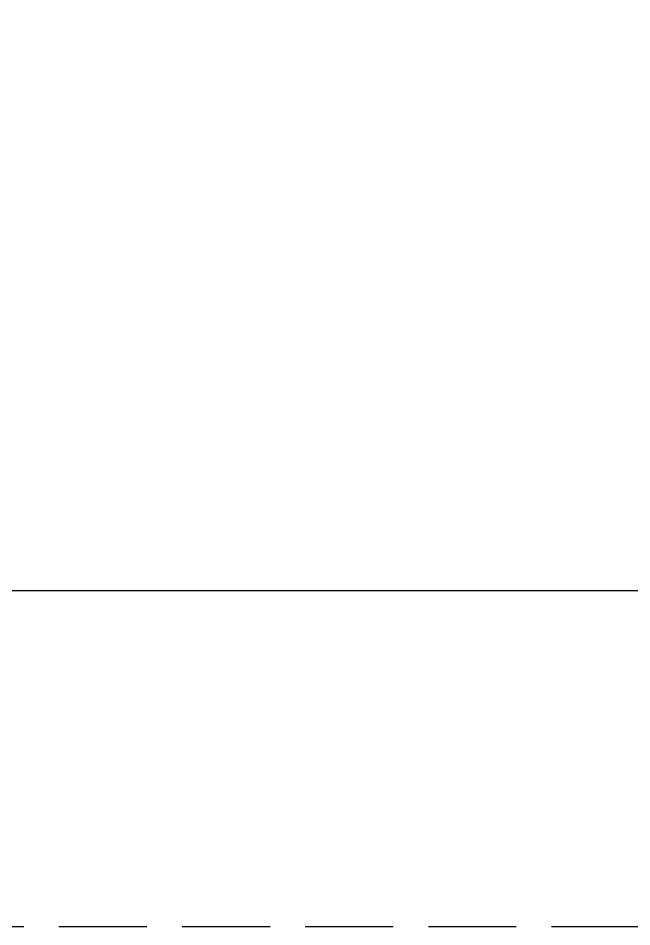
# Model space of a CAD drawing. Extents: x -1899985 to -450366, y 556196 to 2151267.
# Drawn here: x -1661651 to -1659907, y 568527 to 571111 of the extents above; entities that cross this region are included whole.
import ezdxf

# ---------------------------------------------------------------- set-up
doc = ezdxf.new("R2010")
doc.units = 0
doc.header["$LTSCALE"] = 1000
doc.header["$MEASUREMENT"] = 0
doc.linetypes.add('DASH', pattern=[0.35, 0.25, -0.1])
doc.layers.get('Defpoints').update_dxf_attribs({"color": 210})
doc.layers.add('A-LIN-V', color=9, linetype='Continuous')
doc.layers.add('建-尺寸', color=3, linetype='Continuous')
doc.styles.add('A-DIM_T3', font='SIMPLEX', dxfattribs={"width": 0.705882, "bigfont": 'GBCBIG'})
doc.dimstyles.new('A-DIM&&79', dxfattribs={"dimtxt": 233.773377, "dimasz": 78.579286, "dimexe": 78.579286, "dimexo": 78.579286, "dimgap": 99.206349, "dimtad": 1, "dimdec": 0, "dimzin": 0, "dimdsep": 46, "dimtxsty": 'A-DIM_T3', "dimblk": 'ARCHTICK', "dimcen": 0.09, "dimclrt": 7, "dimazin": 2, "dimtfac": 1, "dimtdec": 0, "dimtix": 1, "dimtmove": 2, "dimatfit": 3, "dimfxl": 0, "dimtolj": 1, "dimtzin": 0, "dimarcsym": 0})

# ---------------------------------------------------------------- blocks, each defined once
blk = doc.blocks.new('_ArchTick')
at = {"color": 0, "linetype": 'ByBlock', "const_width": 0.4}
blk.add_lwpolyline([(-0.5, -0.5), (0.5, 0.5)], dxfattribs=at)
blk = doc.blocks.new('*D497')
at = {"layer": 'Defpoints', "color": 0}
for p in [(-1636415, 570230), (-1626835, 570230), (-1626835, 569518.9)]:
    blk.add_point(p, dxfattribs=at)
at = {"layer": '建-尺寸', "color": 0, "lineweight": -2}
for p, q in [((-1636415, 570151.4), (-1636415, 569440.3)), ((-1626835, 570151.4), (-1626835, 569440.3)), ((-1636415, 569518.9), (-1626835, 569518.9))]:
    blk.add_line(p, q, dxfattribs=at)
at = {"layer": '建-尺寸', "color": 0, "lineweight": -2, "xscale": 78.57928649080975, "yscale": 78.57928649080975, "zscale": 78.57928649080975, "rotation": 180}
blk.add_blockref('_ArchTick', (-1636415, 569518.9), dxfattribs=at)
at = {"layer": '建-尺寸', "color": 0, "lineweight": -2, "xscale": 78.57928649080975, "yscale": 78.57928649080975, "zscale": 78.57928649080975}
blk.add_blockref('_ArchTick', (-1626835, 569518.9), dxfattribs=at)
at = {"layer": '建-尺寸', "color": 7, "insert": (-1631625, 569735), "char_height": 233.77, "attachment_point": 5, "style": 'A-DIM_T3'}
blk.add_mtext('\\A1;9580', dxfattribs=at)
blk = doc.blocks.new('5555rrrrrrrrrrr')
at = {"color": 6, "linetype": 'DASH'}
blk.add_lwpolyline([(-1626650, 568562.5), (-1636625, 568562.5), (-1636625, 574792.5), (-1626650, 574792.5)], close=True, dxfattribs=at)
at = {"layer": '建-尺寸'}
dim = blk.add_aligned_dim(p1=(-1636415, 570230), p2=(-1626835, 570230), distance=-711.1, dimstyle='A-DIM&&79', dxfattribs=at)
dim.commit()
dim.dimension.update_dxf_attribs({"geometry": '*D497', "text_midpoint": (-1631625, 569735)})

msp = doc.modelspace()

# ---------------------------------------------------------------- block references
at = {"layer": 'A-LIN-V'}
msp.add_blockref('5555rrrrrrrrrrr', (-27985.4, -35), dxfattribs=at)

doc.saveas('drawing.dxf')
